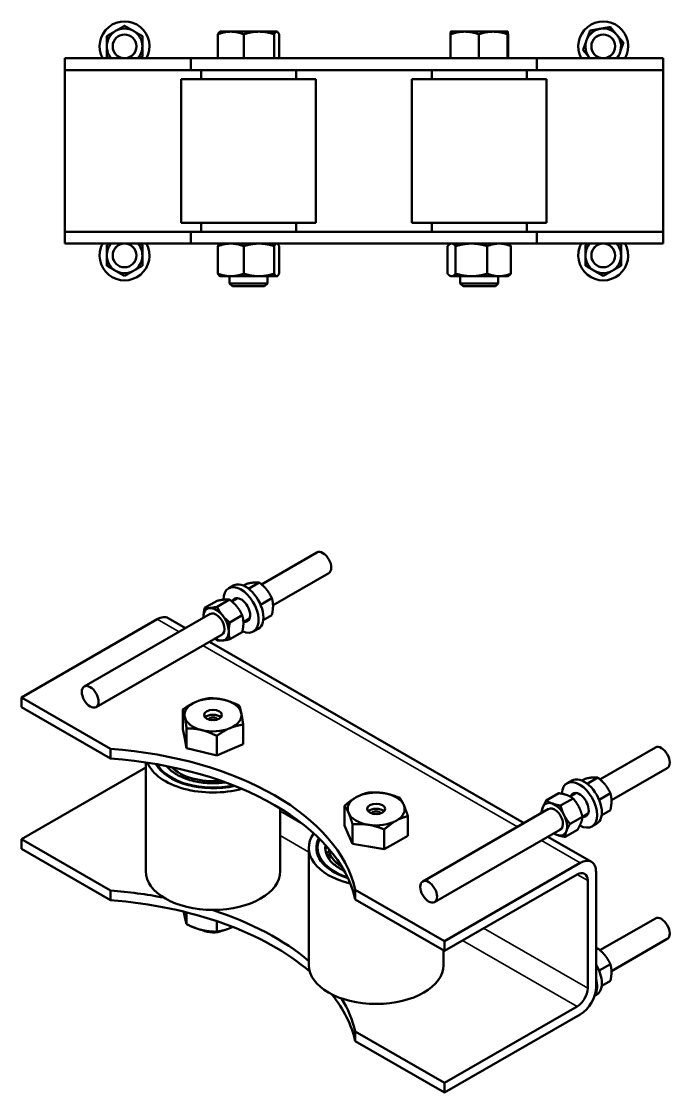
# Model space of a CAD drawing. Header units: millimetres. Extents: x 1375 to 13155, y 226 to 13887.
# Drawn here: x 1812 to 2246, y 247 to 962 of the extents above; entities that cross this region are included whole.
import ezdxf

# ---------------------------------------------------------------- set-up
doc = ezdxf.new("R2010")
doc.units = ezdxf.units.MM
doc.layers.add('Visible (ISO)', color=7, linetype='Continuous', lineweight=50)
doc.layers.add('Visible fina (ISO)', color=7, linetype='Continuous', lineweight=35)

msp = doc.modelspace()

# ---------------------------------------------------------------- linework, layer by layer
at = {"layer": 'Visible (ISO)'}
for p, q in [((1943.1, 937.88), (1943.1, 953.96)), ((1944.5, 955.66), (1944.3, 955.54)), ((1951.71, 955.66), (1944.5, 955.66)), ((1970.56, 955.66), (1951.71, 955.66)), ((1960.33, 937.88), (1960.33, 953.96)), ((1982.4, 955.66), (1970.56, 955.66)), ((1980.78, 937.88), (1980.78, 953.96)), ((1982.6, 955.66), (1982.4, 955.66)), ((1982.6, 955.66), (1982.81, 955.54)), ((1984.01, 937.88), (1984.01, 953.96)), ((2098.62, 937.88), (2098.62, 953.96)), ((2098.77, 955.66), (2098.76, 955.66)), ((2108.06, 955.66), (2098.77, 955.66)), ((2127.11, 955.66), (2108.06, 955.66)), ((2117.51, 937.88), (2117.51, 953.96)), ((2136.86, 955.66), (2127.11, 955.66)), ((2136.71, 937.88), (2136.71, 953.96)), ((2136.87, 955.66), (2136.86, 955.66)), ((2136.87, 955.66), (2136.87, 955.66)), ((2137.02, 937.88), (2137.02, 953.96)), ((1925.02, 937.88), (1840.69, 937.88)), ((1840.69, 929.95), (1840.69, 937.88)), ((1925.02, 937.88), (2156.35, 937.88)), ((1925.02, 929.95), (1925.02, 937.88)), ((1951.71, 937.88), (1943.1, 937.88)), ((1944.5, 937.88), (1944.5, 937.88)), ((1960.33, 937.88), (1951.71, 937.88)), ((1970.56, 937.88), (1960.33, 937.88)), ((1980.78, 937.88), (1970.56, 937.88)), ((1982.4, 937.88), (1980.78, 937.88)), ((1984.01, 937.88), (1982.4, 937.88)), ((1982.6, 937.88), (1982.6, 937.88)), ((2108.06, 937.88), (2098.62, 937.88)), ((2098.77, 937.88), (2098.77, 937.88)), ((2117.51, 937.88), (2108.06, 937.88)), ((2127.11, 937.88), (2117.51, 937.88)), ((2136.71, 937.88), (2127.11, 937.88)), ((2136.86, 937.88), (2136.71, 937.88)), ((2137.02, 937.88), (2136.86, 937.88)), ((2136.87, 937.88), (2136.87, 937.88)), ((2156.35, 937.88), (2156.35, 929.95)), ((2240.69, 937.88), (2156.35, 937.88)), ((2240.69, 937.88), (2240.69, 929.95)), ((1840.69, 919.95), (1840.69, 929.95)), ((1925.02, 929.95), (1840.69, 929.95)), ((1918.55, 923.95), (2008.55, 923.95)), ((1918.55, 923.95), (1918.55, 827.95)), ((2156.35, 929.95), (1925.02, 929.95)), ((1931.8, 923.95), (1931.8, 929.95)), ((1995.3, 923.95), (1995.3, 929.95)), ((2008.55, 923.95), (2008.55, 827.95)), ((2072.82, 923.95), (2162.82, 923.95)), ((2072.82, 923.95), (2072.82, 827.95)), ((2086.07, 923.95), (2086.07, 929.95)), ((2149.57, 923.95), (2149.57, 929.95)), ((2240.69, 929.95), (2156.35, 929.95)), ((2162.82, 923.95), (2162.82, 827.95)), ((2240.69, 929.95), (2240.69, 919.95)), ((1840.69, 831.95), (1840.69, 919.95)), ((2240.69, 919.95), (2240.69, 831.95)), ((1840.69, 821.95), (1840.69, 831.95)), ((2240.69, 831.95), (2240.69, 821.95)), ((1918.55, 827.95), (2008.55, 827.95)), ((1931.8, 827.95), (1931.8, 821.95)), ((1995.3, 827.95), (1995.3, 821.95)), ((2072.82, 827.95), (2162.82, 827.95)), ((2086.07, 827.95), (2086.07, 821.95)), ((2149.57, 827.95), (2149.57, 821.95)), ((1925.02, 821.95), (1840.69, 821.95)), ((1840.69, 814.02), (1840.69, 821.95)), ((1925.02, 821.95), (2156.35, 821.95)), ((1925.02, 814.02), (1925.02, 821.95)), ((2156.35, 821.95), (2156.35, 814.02)), ((2240.69, 821.95), (2156.35, 821.95)), ((2240.69, 821.95), (2240.69, 814.02)), ((1925.02, 814.02), (1840.69, 814.02)), ((2156.35, 814.02), (1925.02, 814.02)), ((1943.1, 812.32), (1943.1, 793.91)), ((1944.5, 814.02), (1944.3, 813.9)), ((1960.33, 812.32), (1960.33, 793.91)), ((1980.78, 812.32), (1980.78, 793.91)), ((1982.6, 814.02), (1982.81, 813.9)), ((1984.01, 812.32), (1984.01, 793.91)), ((2096.66, 812.32), (2096.66, 793.91)), ((2098.77, 814.02), (2098.18, 813.68)), ((2102.01, 812.32), (2102.01, 793.91)), ((2123.17, 812.32), (2123.17, 793.91)), ((2136.87, 814.02), (2137.46, 813.68)), ((2138.97, 812.32), (2138.97, 793.91)), ((2240.69, 814.02), (2156.35, 814.02)), ((1944.5, 792.2), (1944.3, 792.32)), ((1944.5, 792.2), (1951.71, 792.2)), ((1950.85, 792.2), (1950.85, 787.37)), ((1951.71, 792.2), (1970.56, 792.2)), ((1970.56, 792.2), (1982.4, 792.2)), ((1976.25, 792.2), (1976.25, 787.37)), ((1982.4, 792.2), (1982.6, 792.2)), ((1982.6, 792.2), (1982.81, 792.32)), ((2098.77, 792.2), (2098.18, 792.54)), ((2098.77, 792.2), (2099.34, 792.2)), ((2099.34, 792.2), (2112.59, 792.2)), ((2105.12, 792.2), (2105.12, 787.37)), ((2112.59, 792.2), (2131.07, 792.2)), ((2130.52, 792.2), (2130.52, 787.37)), ((2131.07, 792.2), (2136.87, 792.2)), ((2136.87, 792.2), (2137.46, 792.54)), ((1950.85, 787.37), (1976.25, 787.37)), ((1952.8, 785.48), (1950.85, 787.37)), ((1974.31, 785.48), (1952.8, 785.48)), ((1974.31, 785.48), (1976.25, 787.37)), ((2105.12, 787.37), (2130.52, 787.37)), ((2107.06, 785.48), (2105.12, 787.37)), ((2128.57, 785.48), (2107.06, 785.48)), ((2128.57, 785.48), (2130.52, 787.37)), ((2009.31, 607.56), (1972.25, 586.22)), ((1963.61, 583.33), (1970.76, 587.44)), ((2017.23, 593.8), (1979.93, 572.32)), ((1950.19, 583.6), (1953.37, 585.43)), ((1960.13, 585.39), (1962.35, 586.67)), ((1934.21, 570.47), (1942.54, 575.26)), ((1942.63, 571.25), (1950.95, 576.04)), ((1956.38, 577.08), (1952.44, 574.81)), ((1971.62, 572.62), (1979.18, 576.98)), ((1937.92, 566.45), (1853.74, 517.98)), ((1973.37, 562.39), (1979.18, 565.74)), ((1811.74, 510.72), (1902.44, 562.95)), ((1909.93, 563.68), (1921.52, 557)), ((1951.05, 560.78), (1959.37, 565.57)), ((1964.3, 563.32), (1960.12, 560.91)), ((1945.85, 552.7), (1861.66, 504.22)), ((1951.05, 549.54), (1959.37, 554.33)), ((1966.83, 554.7), (1970.01, 556.53)), ((1937.42, 547.85), (2147.79, 426.7)), ((1871.38, 476.37), (1811.74, 510.72)), ((1811.74, 504.23), (1811.74, 510.72)), ((1871.38, 469.89), (1811.74, 504.23)), ((1919.63, 489.44), (1919.63, 502.59)), ((1920.89, 483.15), (1919.63, 489.44)), ((1922.15, 476.86), (1922.15, 490)), ((1960, 479.37), (1960, 492.51)), ((1922.15, 476.86), (1920.89, 483.15)), ((1942.33, 471.82), (1942.33, 484.97)), ((1871.38, 469.89), (1871.38, 476.37)), ((1932.24, 474.34), (1922.15, 476.86)), ((1942.33, 471.82), (1932.24, 474.34)), ((1951.16, 475.59), (1942.33, 471.82)), ((1960, 479.37), (1951.16, 475.59)), ((2198.52, 455.92), (2235.58, 477.26)), ((1894.82, 467.24), (1894.82, 394.53)), ((1811.74, 415.94), (1894.82, 463.78)), ((2206.2, 442.02), (2243.5, 463.5)), ((1926.84, 456.33), (1926.84, 454.8)), ((2176.47, 453.3), (2179.65, 455.13)), ((2186.4, 455.09), (2188.62, 456.37)), ((2189.89, 453.02), (2197.04, 457.14)), ((2162.64, 441.9), (2170.96, 446.7)), ((2178.58, 444.43), (2182.66, 446.78)), ((2197.89, 442.32), (2205.46, 446.67)), ((2027.73, 425.04), (2027.73, 438.18)), ((2172.21, 438.37), (2180.53, 443.16)), ((1984.82, 436.47), (1984.82, 394.53)), ((2070.06, 418.14), (2070.06, 431.29)), ((2080.02, 387.67), (2164.2, 436.15)), ((2178.48, 426.17), (2186.8, 430.96)), ((2186.79, 430.84), (2190.58, 433.02)), ((2199.65, 432.09), (2205.46, 435.43)), ((2030.43, 418.9), (2027.73, 425.04)), ((2033.13, 412.76), (2033.13, 425.9)), ((2054.29, 409.31), (2054.29, 422.46)), ((2193.11, 424.4), (2196.29, 426.23)), ((1871.38, 381.6), (1811.74, 415.94)), ((1811.74, 409.45), (1811.74, 415.94)), ((2033.13, 412.76), (2030.43, 418.9)), ((2070.06, 418.14), (2062.18, 413.73)), ((2087.94, 373.92), (2172.12, 422.39)), ((2163.7, 417.54), (2192.77, 400.8)), ((2175.17, 417.5), (2183.49, 422.29)), ((1871.38, 375.11), (1811.74, 409.45)), ((2003.89, 410.2), (2003.89, 331.72)), ((2043.71, 411.03), (2033.13, 412.76)), ((2054.29, 409.31), (2043.71, 411.03)), ((2062.18, 413.73), (2054.29, 409.31)), ((2185.28, 400.07), (2094.58, 347.84)), ((2195.89, 317.18), (2195.89, 393.91)), ((2094.58, 341.35), (2183.21, 392.39)), ((2190.28, 388.28), (2190.28, 316.34)), ((1871.38, 375.11), (1871.38, 381.6)), ((2034.95, 382.18), (2034.95, 375.7)), ((2094.58, 347.84), (2034.95, 382.18)), ((2094.58, 341.35), (2034.95, 375.7)), ((1922.15, 367.02), (1922.15, 359.15)), ((1942.33, 361.14), (1942.33, 354.11)), ((2198.52, 341.68), (2235.58, 363.02)), ((2094.58, 347.84), (2094.58, 341.35)), ((2206.2, 327.78), (2243.5, 349.26)), ((2093.89, 341.75), (2093.89, 331.72)), ((2197.04, 342.9), (2195.89, 342.24)), ((2205.46, 332.43), (2197.89, 328.08)), ((2205.46, 321.19), (2199.65, 317.85)), ((2196.29, 311.99), (2194.8, 311.13)), ((2183.21, 304.09), (2094.58, 253.06)), ((2094.58, 246.58), (2185.28, 298.81)), ((2034.95, 287.4), (2034.95, 280.92)), ((2094.58, 253.06), (2034.95, 287.4)), ((2094.58, 246.58), (2034.95, 280.92)), ((2094.58, 253.06), (2094.58, 246.58))]:
    msp.add_line(p, q, dxfattribs=at)
for centre in [(1880.69, 945.82), (2200.69, 945.82), (1880.69, 806.09), (2200.69, 806.09)]:
    msp.add_circle(centre, 7.94, dxfattribs=at)
for centre, radius, start, end in [((1880.69, 945.82), 16.68, 331.57492, 208.42508), ((2200.69, 945.82), 16.68, 331.57492, 208.42508), ((1880.69, 945.82), 11.91, 120, 180), ((1880.69, 945.82), 7.94, 272.07977, 267.92023), ((1880.69, 945.82), 11.91, 60, 120), ((1880.69, 945.82), 11.91, 0, 60), ((2200.69, 945.82), 11.91, 100.12992, 160.12992), ((2200.69, 945.82), 7.94, 272.07977, 267.92023), ((2200.69, 945.82), 11.91, 40.12992, 100.12992), ((2200.69, 945.82), 11.91, 340.12992, 40.12992), ((1880.69, 945.82), 11.91, 180, 221.81031), ((1880.69, 945.82), 11.91, 318.18969, 0), ((2200.69, 945.82), 11.91, 160.12992, 220.12992), ((2200.69, 945.82), 11.91, 220.12992, 221.81031), ((2200.69, 945.82), 11.91, 318.18969, 340.12992), ((1880.69, 806.09), 16.68, 151.57492, 28.42508), ((1880.69, 806.09), 11.91, 138.18969, 180), ((1880.69, 806.09), 7.94, 92.07977, 87.92023), ((1880.69, 806.09), 11.91, 0, 41.81031), ((2200.69, 806.09), 16.68, 151.57492, 28.42508), ((2200.69, 806.09), 11.91, 138.18969, 180), ((2200.69, 806.09), 7.94, 92.07977, 87.92023), ((2200.69, 806.09), 11.91, 0, 41.81031), ((1880.69, 806.09), 11.91, 180, 240), ((1880.69, 806.09), 11.91, 300, 0), ((2200.69, 806.09), 11.91, 180, 240), ((2200.69, 806.09), 11.91, 300, 0), ((1880.69, 806.09), 11.91, 240, 300), ((2200.69, 806.09), 11.91, 240, 300)]:
    msp.add_arc(centre, radius, start, end, dxfattribs=at)
for centre, major_axis, ratio, start_param, end_param in [((2013.27, 600.68), (-3.96, 6.88), 0.578093, 3.141593, 6.283185), ((1961.69, 570.98), (8.32, -14.45), 0.578093, 0, 3.141593), ((1958.51, 569.15), (8.32, -14.45), 0.578093, 5.584584, 10.20766), ((1958.51, 569.15), (-4.36, 7.57), 0.578093, 2.71031, 6.714468), ((1961.69, 570.98), (-4.36, 7.57), 0.578093, 0.371625, 0.431283), ((1941.88, 559.57), (-5.94, 10.32), 0.578093, 6.02332, 7.070517), ((1941.88, 559.57), (-5.94, 10.32), 0.578093, 4.976122, 6.02332), ((1941.88, 559.57), (3.96, -6.88), 0.578093, 6.246886, 9.461077), ((1941.88, 559.57), (-5.94, 10.32), 0.578093, 3.928925, 4.976122), ((1902.44, 550.68), (7.49, 13), 0.578093, 0, 0.783464), ((1941.88, 559.57), (5.94, -10.32), 0.578093, 3.928925, 3.982661), ((1961.69, 570.98), (4.36, -7.57), 0.578093, 5.851902, 5.911561), ((1941.88, 559.57), (5.94, -10.32), 0.578093, 6.02332, 7.070517), ((1941.88, 559.57), (5.94, -10.32), 0.578093, 5.442117, 6.02332), ((1939.82, 498.94), (-19.05, 0), 0.575862, 4.303365, 5.350562), ((1939.82, 498.94), (19.05, 0), 0.575862, 0.114574, 1.161772), ((1939.82, 498.94), (-19.05, 0), 0.575862, 5.350562, 6.39776), ((1939.82, 498.94), (-19.05, 0), 0.575862, 0.114574, 1.161772), ((1939.82, 495.67), (6, 0), 0.575862, 0.492955, 2.648638), ((1939.82, 495.67), (3, 0), 0.575862, 0.154654, 2.986939), ((1939.82, 494.04), (3, 0), 0.575862, 1.100448, 2.041145), ((1939.82, 498.94), (19.05, 0), 0.575862, 5.350562, 6.39776), ((1939.82, 498.94), (19.05, 0), 0.575862, 4.303365, 5.350562), ((1939.82, 484.41), (-19.05, 0), 0.575862, 0.113269, 0.11588), ((1846.57, 367.9), (190, 0), 0.575862, 0.130903, 1.439894), ((1939.82, 484.41), (-19.05, 0), 0.575862, 1.158074, 1.16547), ((1939.82, 484.41), (-19.05, 0), 0.575862, 2.20551, 2.21243), ((2239.54, 470.38), (-3.96, 6.88), 0.578093, 3.141593, 6.283185), ((1846.57, 361.41), (190, 0), 0.575862, 0.130903, 1.439894), ((1939.82, 473.02), (-45, 0), 0.575862, 0.232059, 2.012686), ((1939.82, 473.02), (-40, 0), 0.575862, 0.303592, 1.941153), ((1939.82, 473.02), (31.75, 0), 0.575862, 3.649826, 4.878104), ((2184.79, 438.85), (8.32, -14.45), 0.578093, 5.519889, 10.160628), ((2187.97, 440.68), (8.32, -14.45), 0.578093, 0, 3.141593), ((2048.89, 436.13), (-19.05, 0), 0.575862, 5.483923, 6.53112), ((2048.89, 436.13), (-19.05, 0), 0.575862, 4.436725, 5.483923), ((2048.89, 436.13), (19.05, 0), 0.575862, 0.247935, 1.295133), ((2184.79, 438.85), (-4.36, 7.57), 0.578093, 2.71031, 6.714468), ((2187.97, 440.68), (-4.36, 7.57), 0.578093, 0.371625, 0.431283), ((2048.89, 436.13), (19.05, 0), 0.575862, 5.483923, 6.53112), ((2168.16, 429.27), (5.94, -10.32), 0.578093, 3.582126, 3.982661), ((2168.16, 429.27), (-5.94, 10.32), 0.578093, 5.676521, 6.723719), ((2168.16, 429.27), (3.96, -6.88), 0.578093, 6.246886, 9.461077), ((2168.16, 429.27), (-5.94, 10.32), 0.578093, 4.629324, 5.676521), ((2048.89, 436.13), (-19.05, 0), 0.575862, 0.247935, 1.295133), ((2048.89, 432.86), (6, 0), 0.575862, 0.492955, 2.648638), ((2048.89, 432.86), (3, 0), 0.575862, 0.154654, 2.986939), ((2048.89, 431.22), (3, 0), 0.575862, 1.100448, 2.041145), ((2168.16, 429.27), (-5.94, 10.32), 0.578093, 3.582126, 4.629324), ((2187.97, 440.68), (4.36, -7.57), 0.578093, 5.851902, 5.911561), ((2048.89, 436.13), (19.05, 0), 0.575862, 4.436725, 5.483923), ((2048.89, 410.2), (-45, 0), 0.575862, 5.899924, 7.459584), ((2048.89, 410.2), (-40, 0), 0.575862, 5.996769, 7.362739), ((2048.89, 421.59), (-19.05, 0), 0.575862, 0.246023, 0.249848), ((2168.16, 429.27), (5.94, -10.32), 0.578093, 5.442117, 5.676521), ((2168.16, 429.27), (5.94, -10.32), 0.578093, 5.676521, 6.723719), ((2048.89, 407.34), (-33.95, 0), 0.575862, 6.07809, 6.217264), ((2048.89, 410.2), (-31.75, 0), 0.575862, 0.03333, 0.759807), ((2048.89, 421.59), (-19.05, 0), 0.575862, 1.291346, 1.29892), ((2048.89, 421.59), (-19.05, 0), 0.575862, 2.339062, 2.345599), ((2048.89, 398.35), (-35.75, 0), 0.575862, 5.792364, 5.90547), ((2048.89, 398.35), (-33.95, 0), 0.575862, 5.864474, 5.981568), ((2185.28, 387.8), (7.49, 13), 0.578093, 5.495853, 7.06665), ((1939.82, 394.53), (45, 0), 0.575862, 3.141593, 6.283185), ((2183.21, 384.21), (4.99, 8.67), 0.578093, 5.495853, 7.06665), ((1846.57, 273.12), (190, 0), 0.575862, 1.24782, 1.439894), ((1846.57, 266.64), (-190, 0), 0.575862, 3.731102, 4.581486), ((1846.57, 273.12), (190, 0), 0.575862, 0.595262, 1.061013), ((2239.54, 356.14), (-3.96, 6.88), 0.578093, 3.141593, 6.283185), ((1939.82, 359.81), (10.75, 0), 0.575862, 4.007798, 5.352766), ((1939.82, 361.36), (-12.7, 0), 0.575862, 1.101621, 1.709871), ((2048.89, 331.72), (45, 0), 0.575862, 3.141593, 6.283185), ((2187.97, 326.44), (8.32, -14.45), 0.578093, 0, 1.621373), ((2184.79, 324.61), (8.32, -14.45), 0.578093, 0.279026, 1.131076), ((2183.21, 312.27), (-4.99, -8.67), 0.578093, 0.783464, 2.354261), ((2185.28, 311.07), (7.49, 13), 0.578093, 3.925057, 5.495853), ((1846.57, 266.64), (190, 0), 0.575862, 0.130903, 0.429341), ((1846.57, 273.12), (190, 0), 0.575862, 0.130903, 0.338838)]:
    msp.add_ellipse(centre, major_axis=major_axis, ratio=ratio, start_param=start_param, end_param=end_param, dxfattribs=at)
for centre, major_axis, ratio in [((1857.7, 511.1), (-3.96, 6.88), 0.578093), ((1939.82, 498.94), (6, 0), 0.575862), ((2048.89, 436.13), (6, 0), 0.575862), ((2083.98, 380.79), (-3.96, 6.88), 0.578093)]:
    msp.add_ellipse(centre, major_axis=major_axis, ratio=ratio, dxfattribs=at)
for points, weights in [([(1874.73, 956.13), (1877.49, 957.73), (1880.69, 959.57)], [1, 1.0379548493, 1]), ([(1880.69, 959.57), (1883.88, 957.73), (1886.64, 956.13)], [1, 1.0379548493, 1]), ([(1868.78, 952.69), (1871.97, 954.54), (1874.73, 956.13)], [1, 1.0379548493, 1]), ([(1868.78, 945.82), (1868.78, 949.01), (1868.78, 952.69)], [1, 1.0379548493, 1]), ([(1886.64, 956.13), (1889.4, 954.54), (1892.59, 952.69)], [1, 1.0379548493, 1]), ([(1892.59, 952.69), (1892.59, 949.01), (1892.59, 945.82)], [1, 1.0379548493, 1]), ([(1951.71, 955.66), (1947.71, 955.66), (1943.1, 953.96)], [1, 1.0379548493, 1]), ([(1943.1, 953.96), (1943.74, 955.22), (1944.3, 955.54)], [1, 1.02778847606, 1.01488653095]), ([(1960.33, 953.96), (1955.71, 955.66), (1951.71, 955.66)], [1, 1.0379548493, 1]), ([(1970.56, 955.66), (1965.81, 955.66), (1960.33, 953.96)], [1, 1.0379548493, 1]), ([(1980.78, 953.96), (1975.3, 955.66), (1970.56, 955.66)], [1, 1.0379548493, 1]), ([(1982.4, 955.66), (1981.65, 955.66), (1980.78, 953.96)], [1, 1.0379548493, 1]), ([(1984.01, 953.96), (1983.15, 955.66), (1982.4, 955.66)], [1, 1.0379548493, 1]), ([(2098.62, 953.96), (2098.7, 955.62), (2098.76, 955.66)], [1, 1.03700791223, 1.00184662379]), ([(2108.06, 955.66), (2103.68, 955.66), (2098.62, 953.96)], [1, 1.0379548493, 1]), ([(2117.51, 953.96), (2112.45, 955.66), (2108.06, 955.66)], [1, 1.0379548493, 1]), ([(2127.11, 955.66), (2122.66, 955.66), (2117.51, 953.96)], [1, 1.0379548493, 1]), ([(2136.71, 953.96), (2131.57, 955.66), (2127.11, 955.66)], [1, 1.0379548493, 1]), ([(2136.86, 955.66), (2136.79, 955.66), (2136.71, 953.96)], [1, 1.0379548493, 1]), ([(2137.02, 953.96), (2136.94, 955.66), (2136.86, 955.66)], [1, 1.0379548493, 1]), ([(2189.49, 949.87), (2190.57, 952.87), (2191.82, 956.33)], [1, 1.0379548493, 1]), ([(2191.82, 956.33), (2195.45, 956.98), (2198.59, 957.54)], [1, 1.0379548493, 1]), ([(2198.59, 957.54), (2201.73, 958.1), (2205.36, 958.75)], [1, 1.0379548493, 1]), ([(2205.36, 958.75), (2207.73, 955.93), (2209.79, 953.49)], [1, 1.0379548493, 1]), ([(2209.79, 953.49), (2211.84, 951.06), (2214.22, 948.24)], [1, 1.0379548493, 1]), ([(1868.78, 938.95), (1868.78, 942.63), (1868.78, 945.82)], [1, 1.0379548493, 1]), ([(1892.59, 945.82), (1892.59, 942.63), (1892.59, 938.95)], [1, 1.0379548493, 1]), ([(2187.15, 943.4), (2188.4, 946.87), (2189.49, 949.87)], [1, 1.0379548493, 1]), ([(2214.22, 948.24), (2212.97, 944.77), (2211.88, 941.77)], [1, 1.0379548493, 1]), ([(1870.62, 937.88), (1869.73, 938.4), (1868.78, 938.95)], [1.01566285889, 1.01104635146, 1]), ([(1892.59, 938.95), (1891.64, 938.4), (1890.75, 937.88)], [1, 1.01104635146, 1.01566285889]), ([(2191.58, 938.15), (2189.53, 940.59), (2187.15, 943.4)], [1, 1.0379548493, 1]), ([(2191.8, 937.88), (2191.69, 938.01), (2191.58, 938.15)], [1.00375287248, 1.00197969563, 1]), ([(2211.88, 941.77), (2211.2, 939.88), (2210.48, 937.88)], [1, 1.02357681784, 1.01786270977]), ([(1868.78, 812.96), (1869.73, 813.51), (1870.62, 814.02)], [1, 1.01104635146, 1.01566285889]), ([(1868.78, 806.09), (1868.78, 809.28), (1868.78, 812.96)], [1, 1.0379548493, 1]), ([(1890.75, 814.02), (1891.64, 813.51), (1892.59, 812.96)], [1.01566285889, 1.01104635146, 1]), ([(1892.59, 812.96), (1892.59, 809.28), (1892.59, 806.09)], [1, 1.0379548493, 1]), ([(1951.71, 814.02), (1947.71, 814.02), (1943.1, 812.32)], [1, 1.0379548493, 1]), ([(1943.1, 812.32), (1943.74, 813.58), (1944.3, 813.9)], [1, 1.02778847606, 1.01488653095]), ([(1960.33, 812.32), (1955.71, 814.02), (1951.71, 814.02)], [1, 1.0379548493, 1]), ([(1970.56, 814.02), (1965.81, 814.02), (1960.33, 812.32)], [1, 1.0379548493, 1]), ([(1980.78, 812.32), (1975.3, 814.02), (1970.56, 814.02)], [1, 1.0379548493, 1]), ([(1982.4, 814.02), (1981.65, 814.02), (1980.78, 812.32)], [1, 1.0379548493, 1]), ([(1984.01, 812.32), (1983.15, 814.02), (1982.4, 814.02)], [1, 1.0379548493, 1]), ([(2099.34, 814.02), (2098.1, 814.02), (2096.66, 812.32)], [1, 1.0379548493, 1]), ([(2102.01, 812.32), (2100.58, 814.02), (2099.34, 814.02)], [1, 1.0379548493, 1]), ([(2112.59, 814.02), (2107.68, 814.02), (2102.01, 812.32)], [1, 1.0379548493, 1]), ([(2123.17, 812.32), (2117.5, 814.02), (2112.59, 814.02)], [1, 1.0379548493, 1]), ([(2131.07, 814.02), (2127.4, 814.02), (2123.17, 812.32)], [1, 1.0379548493, 1]), ([(2138.97, 812.32), (2134.73, 814.02), (2131.07, 814.02)], [1, 1.0379548493, 1]), ([(2137.46, 813.68), (2138.17, 813.27), (2138.97, 812.32)], [1.01879863702, 1.02081941512, 1]), ([(2188.78, 812.96), (2189.73, 813.51), (2190.62, 814.02)], [1, 1.01104635146, 1.01566285889]), ([(2188.78, 806.09), (2188.78, 809.28), (2188.78, 812.96)], [1, 1.0379548493, 1]), ([(2210.75, 814.02), (2211.64, 813.51), (2212.59, 812.96)], [1.01566285889, 1.01104635146, 1]), ([(2212.59, 812.96), (2212.59, 809.28), (2212.59, 806.09)], [1, 1.0379548493, 1]), ([(1868.78, 799.21), (1868.78, 802.9), (1868.78, 806.09)], [1, 1.0379548493, 1]), ([(1892.59, 806.09), (1892.59, 802.9), (1892.59, 799.21)], [1, 1.0379548493, 1]), ([(2188.78, 799.21), (2188.78, 802.9), (2188.78, 806.09)], [1, 1.0379548493, 1]), ([(2212.59, 806.09), (2212.59, 802.9), (2212.59, 799.21)], [1, 1.0379548493, 1]), ([(1874.73, 795.77), (1871.97, 797.37), (1868.78, 799.21)], [1, 1.0379548493, 1]), ([(1880.69, 792.34), (1877.49, 794.18), (1874.73, 795.77)], [1, 1.0379548493, 1]), ([(1886.64, 795.77), (1883.88, 794.18), (1880.69, 792.34)], [1, 1.0379548493, 1]), ([(1892.59, 799.21), (1889.4, 797.37), (1886.64, 795.77)], [1, 1.0379548493, 1]), ([(2194.73, 795.77), (2191.97, 797.37), (2188.78, 799.21)], [1, 1.0379548493, 1]), ([(2200.69, 792.34), (2197.49, 794.18), (2194.73, 795.77)], [1, 1.0379548493, 1]), ([(2206.64, 795.77), (2203.88, 794.18), (2200.69, 792.34)], [1, 1.0379548493, 1]), ([(2212.59, 799.21), (2209.4, 797.37), (2206.64, 795.77)], [1, 1.0379548493, 1]), ([(1943.1, 793.91), (1947.71, 792.2), (1951.71, 792.2)], [1, 1.0379548493, 1]), ([(1944.3, 792.32), (1943.74, 792.65), (1943.1, 793.91)], [1.01488653095, 1.02778847606, 1]), ([(1951.71, 792.2), (1955.71, 792.2), (1960.33, 793.91)], [1, 1.0379548493, 1]), ([(1960.33, 793.91), (1965.81, 792.2), (1970.56, 792.2)], [1, 1.0379548493, 1]), ([(1970.56, 792.2), (1975.3, 792.2), (1980.78, 793.91)], [1, 1.0379548493, 1]), ([(1980.78, 793.91), (1981.65, 792.2), (1982.4, 792.2)], [1, 1.0379548493, 1]), ([(1982.4, 792.2), (1983.15, 792.2), (1984.01, 793.91)], [1, 1.0379548493, 1]), ([(2096.66, 793.91), (2098.1, 792.2), (2099.34, 792.2)], [1, 1.0379548493, 1]), ([(2099.34, 792.2), (2100.58, 792.2), (2102.01, 793.91)], [1, 1.0379548493, 1]), ([(2102.01, 793.91), (2107.68, 792.2), (2112.59, 792.2)], [1, 1.0379548493, 1]), ([(2112.59, 792.2), (2117.5, 792.2), (2123.17, 793.91)], [1, 1.0379548493, 1]), ([(2123.17, 793.91), (2127.4, 792.2), (2131.07, 792.2)], [1, 1.0379548493, 1]), ([(2131.07, 792.2), (2134.73, 792.2), (2138.97, 793.91)], [1, 1.0379548493, 1]), ([(2138.97, 793.91), (2138.17, 792.96), (2137.46, 792.54)], [1, 1.02081941512, 1.01879863702]), ([(1967.31, 587.49), (1965.35, 587.31), (1962.35, 586.67)], [1, 1.0379548493, 1]), ([(1970.76, 587.44), (1969.26, 587.67), (1967.31, 587.49)], [1, 1.0379548493, 1]), ([(1975.73, 582.64), (1973.77, 585.07), (1970.76, 587.44)], [1, 1.0379548493, 1]), ([(1979.18, 576.98), (1977.68, 580.21), (1975.73, 582.64)], [1, 1.0379548493, 1]), ([(1947.5, 576.08), (1945.54, 575.9), (1942.54, 575.26)], [1, 1.0379548493, 1]), ([(1950.95, 576.04), (1949.45, 576.26), (1947.5, 576.08)], [1, 1.0379548493, 1]), ([(1955.92, 571.24), (1953.96, 573.66), (1950.95, 576.04)], [1, 1.0379548493, 1]), ([(1979.94, 571.79), (1979.94, 574.4), (1979.18, 576.98)], [1, 1.0379548493, 1]), ([(1933.46, 564.42), (1933.46, 567.03), (1934.21, 570.47)], [1, 1.0379548493, 1]), ([(1934.21, 570.47), (1935.72, 570.25), (1937.67, 570.43)], [1, 1.0379548493, 1]), ([(1937.67, 570.43), (1939.63, 570.61), (1942.63, 571.25)], [1, 1.0379548493, 1]), ([(1942.63, 571.25), (1944.14, 568.01), (1946.09, 565.58)], [1, 1.0379548493, 1]), ([(1946.09, 565.58), (1948.05, 563.15), (1951.05, 560.78)], [1, 1.0379548493, 1]), ([(1959.37, 565.57), (1957.87, 568.81), (1955.92, 571.24)], [1, 1.0379548493, 1]), ([(1979.18, 565.74), (1979.94, 569.18), (1979.94, 571.79)], [1, 1.0379548493, 1]), ([(1933.47, 563.89), (1933.46, 564.15), (1933.46, 564.42)], [1.0067981292, 1.00377440976, 1]), ([(1951.05, 560.78), (1950.3, 557.33), (1950.3, 554.72)], [1, 1.0379548493, 1]), ([(1960.13, 560.38), (1960.13, 562.99), (1959.37, 565.57)], [1, 1.0379548493, 1]), ([(1959.37, 554.33), (1960.13, 557.77), (1960.13, 560.38)], [1, 1.0379548493, 1]), ([(1950.3, 554.72), (1950.3, 552.12), (1951.05, 549.54)], [1, 1.0379548493, 1]), ([(1942.63, 548.77), (1941.85, 549.39), (1941.15, 549.99)], [1, 1.00964895403, 1.01439195715]), ([(1946.09, 548.72), (1944.14, 548.54), (1942.63, 548.77)], [1, 1.0379548493, 1]), ([(1951.05, 549.54), (1948.05, 548.9), (1946.09, 548.72)], [1, 1.0379548493, 1]), ([(1928.47, 507.75), (1932.57, 509.5), (1937.3, 510.13)], [1, 1.0379548493, 1]), ([(1937.3, 510.13), (1942.71, 510.18), (1947.39, 509.01)], [1, 1.0379548493, 1]), ([(1947.39, 509.01), (1952.08, 507.84), (1957.48, 505.1)], [1, 1.0379548493, 1]), ([(1919.63, 502.59), (1924.37, 506), (1928.47, 507.75)], [1, 1.0379548493, 1]), ([(1920.89, 497.69), (1920.31, 500.61), (1919.63, 502.59)], [1, 1.0379548493, 1]), ([(1957.48, 505.1), (1958.16, 503.12), (1958.74, 500.2)], [1, 1.0379548493, 1]), ([(1922.15, 490), (1921.47, 494.77), (1920.89, 497.69)], [1, 1.0379548493, 1]), ([(1958.74, 500.2), (1959.32, 497.28), (1960, 492.51)], [1, 1.0379548493, 1]), ([(1932.24, 488.88), (1927.56, 490.04), (1922.15, 490)], [1, 1.0379548493, 1]), ([(1942.33, 484.97), (1936.92, 487.71), (1932.24, 488.88)], [1, 1.0379548493, 1]), ([(1951.16, 490.13), (1947.06, 488.38), (1942.33, 484.97)], [1, 1.0379548493, 1]), ([(1960, 492.51), (1955.26, 491.88), (1951.16, 490.13)], [1, 1.0379548493, 1]), ([(2193.58, 457.19), (2191.63, 457.01), (2188.62, 456.37)], [1, 1.0379548493, 1]), ([(2197.04, 457.14), (2195.54, 457.37), (2193.58, 457.19)], [1, 1.0379548493, 1]), ([(2202, 452.34), (2200.05, 454.77), (2197.04, 457.14)], [1, 1.0379548493, 1]), ([(2205.46, 446.67), (2203.95, 449.91), (2202, 452.34)], [1, 1.0379548493, 1]), ([(2027.73, 438.18), (2031.95, 441.94), (2035.61, 443.99)], [1, 1.0379548493, 1]), ([(2035.61, 443.99), (2039.27, 446.04), (2043.5, 447.02)], [1, 1.0379548493, 1]), ([(2043.5, 447.02), (2049.17, 447.48), (2054.08, 446.68)], [1, 1.0379548493, 1]), ([(2054.08, 446.68), (2058.99, 445.88), (2064.66, 443.57)], [1, 1.0379548493, 1]), ([(2176.5, 445.36), (2174.28, 446.18), (2170.96, 446.7)], [1, 1.0379548493, 1]), ([(2180.53, 443.16), (2178.72, 444.54), (2176.5, 445.36)], [1, 1.0379548493, 1]), ([(2206.21, 441.49), (2206.21, 444.1), (2205.46, 446.67)], [1, 1.0379548493, 1]), ([(2030.43, 433.43), (2029.17, 436.28), (2027.73, 438.18)], [1, 1.0379548493, 1]), ([(2064.66, 443.57), (2066.11, 441.67), (2067.36, 438.82)], [1, 1.0379548493, 1]), ([(2067.36, 438.82), (2068.62, 435.97), (2070.06, 431.29)], [1, 1.0379548493, 1]), ([(2159.35, 433.36), (2159.49, 435.19), (2160.24, 437.14)], [1.00225204923, 1.03679327579, 1]), ([(2160.24, 437.14), (2161.01, 439.15), (2162.64, 441.9)], [1, 1.0379548493, 1]), ([(2162.64, 441.9), (2164.45, 440.52), (2166.68, 439.7)], [1, 1.0379548493, 1]), ([(2166.68, 439.7), (2168.9, 438.88), (2172.21, 438.37)], [1, 1.0379548493, 1]), ([(2172.21, 438.37), (2173.14, 434.67), (2174.59, 431.84)], [1, 1.0379548493, 1]), ([(2184.42, 437.49), (2182.96, 440.33), (2180.53, 443.16)], [1, 1.0379548493, 1]), ([(2186.8, 430.96), (2185.87, 434.66), (2184.42, 437.49)], [1, 1.0379548493, 1]), ([(2205.46, 435.43), (2206.21, 438.88), (2206.21, 441.49)], [1, 1.0379548493, 1]), ([(2033.13, 425.9), (2031.68, 430.58), (2030.43, 433.43)], [1, 1.0379548493, 1]), ([(2070.06, 431.29), (2065.84, 430.31), (2062.18, 428.26)], [1, 1.0379548493, 1]), ([(2174.59, 431.84), (2176.05, 429.01), (2178.48, 426.17)], [1, 1.0379548493, 1]), ([(2185.9, 427.06), (2186.67, 429.07), (2186.8, 430.96)], [1, 1.0379548493, 1]), ([(2043.71, 425.57), (2038.8, 426.37), (2033.13, 425.9)], [1, 1.0379548493, 1]), ([(2054.29, 422.46), (2048.62, 424.77), (2043.71, 425.57)], [1, 1.0379548493, 1]), ([(2062.18, 428.26), (2058.52, 426.21), (2054.29, 422.46)], [1, 1.0379548493, 1]), ([(2178.48, 426.17), (2176.84, 423.41), (2176.07, 421.4)], [1, 1.0379548493, 1]), ([(2183.49, 422.29), (2185.13, 425.05), (2185.9, 427.06)], [1, 1.0379548493, 1]), ([(2169.64, 418.83), (2168.53, 419.24), (2167.56, 419.77)], [1, 1.0185451354, 1.01896757748]), ([(2175.17, 417.5), (2171.86, 418.01), (2169.64, 418.83)], [1, 1.0379548493, 1]), ([(2176.07, 421.4), (2175.31, 419.39), (2175.17, 417.5)], [1, 1.0379548493, 1]), ([(1920.27, 367.48), (1920.59, 365.56), (1920.89, 364.05)], [1.01897294976, 1.01926883843, 1]), ([(1920.89, 364.05), (1921.47, 361.13), (1922.15, 359.15)], [1, 1.0379548493, 1]), ([(1922.15, 359.15), (1927.56, 356.41), (1932.24, 355.24)], [1, 1.0379548493, 1]), ([(1932.24, 355.24), (1936.92, 354.07), (1942.33, 354.11)], [1, 1.0379548493, 1]), ([(1942.33, 354.11), (1947.06, 354.74), (1951.16, 356.49)], [1, 1.0379548493, 1]), ([(1951.16, 356.49), (1952.04, 356.87), (1952.92, 357.3)], [1, 1.00787177566, 1.0124783637]), ([(2197.04, 342.9), (2196.48, 342.99), (2195.89, 343.01)], [1, 1.0136964612, 1.01750785881]), ([(2202, 338.1), (2200.05, 340.53), (2197.04, 342.9)], [1, 1.0379548493, 1]), ([(2205.46, 332.43), (2203.95, 335.67), (2202, 338.1)], [1, 1.0379548493, 1]), ([(2206.21, 327.25), (2206.21, 329.86), (2205.46, 332.43)], [1, 1.0379548493, 1]), ([(2205.46, 321.19), (2206.21, 324.64), (2206.21, 327.25)], [1, 1.0379548493, 1])]:
    msp.add_rational_spline(points, weights, degree=2, dxfattribs=at)
for points, knots in [([(1948.07, 453.91), (1945.01, 453.47), (1941.84, 453.27), (1935.06, 453.4), (1931.46, 453.81), (1924.67, 455.24), (1921.47, 456.27), (1915.82, 458.86), (1913.36, 460.4), (1910.42, 462.97), (1909.57, 463.86), (1908.85, 464.78)], [6.097204, 6.097204, 6.097204, 6.097204, 6.375056, 6.375056, 6.693734, 6.693734, 7.012253, 7.012253, 7.330452, 7.330452, 7.486939, 7.486939, 7.486939, 7.486939]), ([(2027.48, 394.87), (2024.76, 396.13), (2022.38, 397.64), (2018.5, 401.04), (2017.02, 402.94), (2015.33, 406.54), (2014.94, 408.22), (2014.94, 409.9)], [7.1550265, 7.1550265, 7.1550265, 7.1550265, 7.4638125, 7.4638125, 7.7824297, 7.7824297, 8.0459891, 8.0459891, 8.0459891, 8.0459891])]:
    msp.add_open_spline(points, degree=3, knots=knots, dxfattribs=at)
for points in [[(2008.9, 409.76), (2008.98, 412.04), (2009.62, 414.32), (2010.77, 416.46)], [(2017.28, 402.84), (2017.69, 403.44), (2018.16, 404.03), (2018.67, 404.6)]]:
    msp.add_open_spline(points, degree=3, dxfattribs=at)
at = {"layer": 'Visible fina (ISO)'}
for p, q in [((1917.14, 554.48), (1902.44, 562.95)), ((2143.41, 424.18), (1933.04, 545.32)), ((2000.19, 425.81), (1984.82, 434.66)), ((2003.89, 407.35), (1984.82, 418.34)), ((2185.28, 400.07), (2159.32, 415.02)), ((2183.18, 392.37), (2190.28, 388.28)), ((2190.28, 316.34), (2120.71, 356.4)), ((2183.21, 304.09), (2106.54, 348.24))]:
    msp.add_line(p, q, dxfattribs=at)
for centre, major_axis, start_param, end_param in [((1939.82, 473.02), (-38.9, 0), 0.323119, 1.921626), ((1939.82, 473.02), (-34.32, 0), 0.426713, 1.818032), ((2048.89, 410.2), (-38.9, 0), 6.023922, 7.335586), ((2048.89, 410.2), (-34.32, 0), 6.176674, 7.182834), ((2048.89, 409.9), (-33.95, 0), 6.180071, 6.283185), ((2048.89, 395.79), (-33.95, 0), 5.812248, 5.911821)]:
    msp.add_ellipse(centre, major_axis=major_axis, ratio=0.575862, start_param=start_param, end_param=end_param, dxfattribs=at)

doc.saveas('drawing.dxf')
